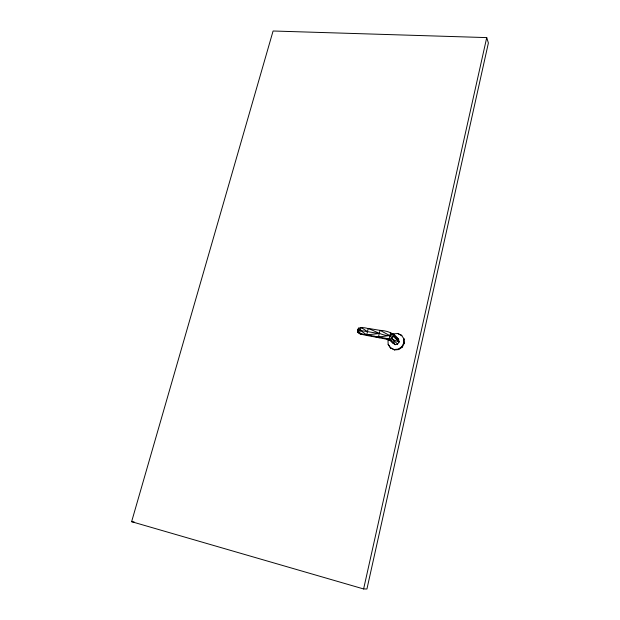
<?xml version="1.0" encoding="UTF-8"?>
<svg xmlns="http://www.w3.org/2000/svg" width="620" height="620" viewBox="0 0 620 620"><rect width="100%" height="100%" fill="white"/><g stroke="black" fill="none" stroke-linecap="round" stroke-linejoin="round"><path stroke-width="0.93" d="M397.273 338.582L398.652 339.481L391.731 333.521L394.049 334.986L399.071 341.969L392.971 339.659L390.244 339.962L379.277 337.76L378.456 337.009L380.021 330.359C387.461 330.762 394.274 333.204 398.652 339.481L399.071 341.969L397.591 344.131L395.072 344.697L389.213 339.613M399.071 341.969L393.328 336.365L389.755 335.544L380.021 330.359L368.233 328.391L366.676 334.909L367.459 335.598L379.277 337.76L373.922 336.257M358.143 332.553L357.624 332.103L358.577 328.127C369.683 325.244 378.549 336.156 389.755 335.544L392.863 333.816L393.328 336.365L391.778 338.512L389.143 338.915L359.608 333.521L357.624 332.103L357.5 330.003L358.577 328.127L360.491 330.398L366.676 334.909L379.091 333.545L357.5 330.003L358.143 332.553L360.228 334.072L367.459 335.598M363.615 588.954L486.731 37.603L273.087 31L131.618 521.683L363.615 588.954L366.931 589L488.382 43.005L486.731 37.603M362.088 334.172L359.608 333.521L361.072 327.422L367.303 331.506M390.647 332.452L389.143 338.915L395.072 344.697L392.971 339.659L389.755 335.544L378.456 337.009M388.476 340.574L388.004 340.132L388.135 344.309L390.337 347.743L394.506 349.944L398.714 349.564L402.295 347.123L404.271 343.294L404.116 339.101L401.435 335.226L397.722 333.49L393.537 333.893L393.995 334.351M390.337 347.743L394.041 349.517L398.257 349.13L401.845 346.688L403.821 342.852L403.674 338.652L404.116 339.101M131.618 521.683L134.269 522.048M386.663 338.9L390.244 339.962L393.003 343.341M394.041 349.517L394.506 349.944M388.135 344.309L390.809 348.176M398.257 349.13L398.714 349.564M401.845 346.688L402.295 347.123M392.971 339.659L397.591 344.131M403.821 342.852L404.271 343.294M397.722 333.49L401.884 335.683L401.435 335.226M358.174 330.065L359.608 333.521"/></g></svg>
